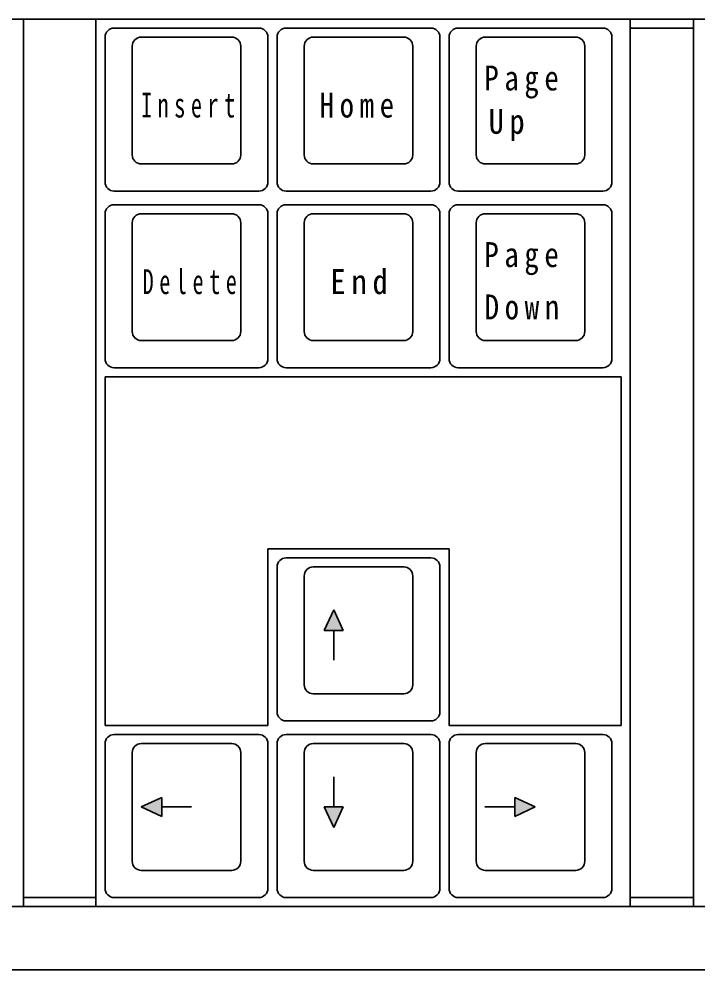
# Model space of a CAD drawing. Units: millimetres, scale not verified. Extents: x -27958 to 16946, y -4245 to 4259.
# Drawn here: x -5048.5 to -4973.5, y 2525.1 to 2630.1 of the extents above; entities that cross this region are included whole.
import ezdxf

# ---------------------------------------------------------------- set-up
doc = ezdxf.new("R2010")
doc.units = ezdxf.units.MM
doc.header["$LTSCALE"] = 30
doc.layers.add('0-0', color=7, linetype='Continuous', lineweight=35)
doc.styles.add('ＭＳ ゴシック', font='')
doc.styles.get('ＭＳ ゴシック').set_extended_font_data('MS Gothic')

msp = doc.modelspace()

# ---------------------------------------------------------------- linework, layer by layer
at = {"layer": '0-0'}
for p, q in [((-4896.98, 2630.12), (-5332.98, 2630.12)), ((-5047.98, 2630.12), (-5047.98, 2532.12)), ((-5039.98, 2630.12), (-5039.98, 2532.12)), ((-4980.98, 2630.12), (-4980.98, 2532.12)), ((-4973.98, 2630.12), (-4973.98, 2532.12)), ((-5037.98, 2629.12), (-5021.98, 2629.12)), ((-5018.98, 2629.12), (-5002.98, 2629.12)), ((-4983.98, 2629.12), (-4999.98, 2629.12)), ((-4973.98, 2629.12), (-4980.98, 2629.12)), ((-5038.98, 2628.12), (-5038.98, 2612.12)), ((-5035.98, 2627.12), (-5035.98, 2615.12)), ((-5034.98, 2628.12), (-5024.98, 2628.12)), ((-5023.98, 2627.12), (-5023.98, 2615.12)), ((-5020.98, 2628.12), (-5020.98, 2612.12)), ((-5019.98, 2628.12), (-5019.98, 2612.12)), ((-5016.98, 2627.12), (-5016.98, 2615.12)), ((-5005.98, 2628.12), (-5015.98, 2628.12)), ((-5004.98, 2627.12), (-5004.98, 2615.12)), ((-5001.98, 2628.12), (-5001.98, 2612.12)), ((-5000.98, 2628.12), (-5000.98, 2612.12)), ((-4997.98, 2627.12), (-4997.98, 2615.12)), ((-4986.98, 2628.12), (-4996.98, 2628.12)), ((-4985.98, 2627.12), (-4985.98, 2615.12)), ((-4982.98, 2628.12), (-4982.98, 2612.12)), ((-5034.98, 2614.12), (-5024.98, 2614.12)), ((-5015.98, 2614.12), (-5005.98, 2614.12)), ((-4996.98, 2614.12), (-4986.98, 2614.12)), ((-5037.98, 2611.12), (-5021.98, 2611.12)), ((-5018.98, 2611.12), (-5002.98, 2611.12)), ((-4999.98, 2611.12), (-4983.98, 2611.12)), ((-5021.98, 2609.62), (-5037.98, 2609.62)), ((-5018.98, 2609.62), (-5002.98, 2609.62)), ((-4999.98, 2609.62), (-4983.98, 2609.62)), ((-5038.98, 2608.62), (-5038.98, 2592.62)), ((-5024.98, 2608.62), (-5034.98, 2608.62)), ((-5020.98, 2608.62), (-5020.98, 2592.62)), ((-5019.98, 2608.62), (-5019.98, 2592.62)), ((-5005.98, 2608.62), (-5015.98, 2608.62)), ((-5001.98, 2608.62), (-5001.98, 2592.62)), ((-5000.98, 2608.62), (-5000.98, 2592.62)), ((-4996.98, 2608.62), (-4986.98, 2608.62)), ((-4982.98, 2608.62), (-4982.98, 2592.62)), ((-5035.98, 2607.62), (-5035.98, 2595.62)), ((-5023.98, 2607.62), (-5023.98, 2595.62)), ((-5016.98, 2607.62), (-5016.98, 2595.62)), ((-5004.98, 2607.62), (-5004.98, 2595.62)), ((-4997.98, 2607.62), (-4997.98, 2595.62)), ((-4985.98, 2607.62), (-4985.98, 2595.62)), ((-5034.98, 2594.62), (-5024.98, 2594.62)), ((-5015.98, 2594.62), (-5005.98, 2594.62)), ((-4996.98, 2594.62), (-4986.98, 2594.62)), ((-5037.98, 2591.62), (-5021.98, 2591.62)), ((-5018.98, 2591.62), (-5002.98, 2591.62)), ((-4999.98, 2591.62), (-4983.98, 2591.62)), ((-5038.98, 2590.62), (-4981.98, 2590.62)), ((-5038.98, 2590.62), (-5038.98, 2552.12)), ((-4981.98, 2590.62), (-4981.98, 2552.12)), ((-5000.98, 2571.62), (-5020.98, 2571.62)), ((-5020.98, 2571.62), (-5020.98, 2552.12)), ((-5018.98, 2570.62), (-5002.98, 2570.62)), ((-5019.98, 2569.62), (-5019.98, 2553.62)), ((-5005.98, 2569.62), (-5015.98, 2569.62)), ((-5001.98, 2569.62), (-5001.98, 2553.62)), ((-5016.98, 2568.62), (-5016.98, 2556.62)), ((-5004.98, 2568.62), (-5004.98, 2556.62)), ((-5013.72, 2564.88), (-5014.77, 2562.62)), ((-5013.72, 2564.88), (-5012.67, 2562.62)), ((-5012.67, 2562.62), (-5014.77, 2562.62)), ((-5013.72, 2562.62), (-5013.72, 2559.32)), ((-5015.98, 2555.62), (-5005.98, 2555.62)), ((-5018.98, 2552.62), (-5002.98, 2552.62)), ((-5020.98, 2552.12), (-5038.98, 2552.12)), ((-5037.98, 2551.12), (-5021.98, 2551.12)), ((-5018.98, 2551.12), (-5002.98, 2551.12)), ((-4983.98, 2551.12), (-4999.98, 2551.12)), ((-5038.98, 2550.12), (-5038.98, 2534.12)), ((-5024.98, 2550.12), (-5034.98, 2550.12)), ((-5020.98, 2550.12), (-5020.98, 2534.12)), ((-5019.98, 2550.12), (-5019.98, 2534.12)), ((-5005.98, 2550.12), (-5015.98, 2550.12)), ((-5001.98, 2550.12), (-5001.98, 2534.12)), ((-5000.98, 2550.12), (-5000.98, 2534.12)), ((-4996.98, 2550.12), (-4986.98, 2550.12)), ((-4982.98, 2550.12), (-4982.98, 2534.12)), ((-5035.98, 2549.12), (-5035.98, 2537.12)), ((-5023.98, 2549.12), (-5023.98, 2537.12)), ((-5016.98, 2549.12), (-5016.98, 2537.12)), ((-5004.98, 2549.12), (-5004.98, 2537.12)), ((-4997.98, 2549.12), (-4997.98, 2537.12)), ((-4985.98, 2549.12), (-4985.98, 2537.12)), ((-5013.72, 2543.12), (-5013.72, 2546.43)), ((-5034.98, 2543.12), (-5032.72, 2544.17)), ((-5032.72, 2544.17), (-5032.72, 2542.07)), ((-4993.72, 2542.07), (-4993.72, 2544.17)), ((-4991.47, 2543.12), (-4993.72, 2544.17)), ((-5034.98, 2543.12), (-5032.72, 2542.07)), ((-5032.72, 2543.12), (-5029.42, 2543.12)), ((-5014.77, 2543.12), (-5012.67, 2543.12)), ((-5013.72, 2540.87), (-5014.77, 2543.12)), ((-5013.72, 2540.87), (-5012.67, 2543.12)), ((-4993.72, 2543.12), (-4997.03, 2543.12)), ((-4991.47, 2543.12), (-4993.72, 2542.07)), ((-5034.98, 2536.12), (-5024.98, 2536.12)), ((-5015.98, 2536.12), (-5005.98, 2536.12)), ((-4996.98, 2536.12), (-4986.98, 2536.12)), ((-5039.98, 2533.12), (-5047.98, 2533.12)), ((-5037.98, 2533.12), (-5021.98, 2533.12)), ((-5018.98, 2533.12), (-5002.98, 2533.12)), ((-4999.98, 2533.12), (-4983.98, 2533.12)), ((-4973.98, 2533.12), (-4980.98, 2533.12)), ((-5333.98, 2532.12), (-4895.98, 2532.12)), ((-5340.98, 2525.12), (-4888.98, 2525.12))]:
    msp.add_line(p, q, dxfattribs=at)
msp.add_lwpolyline([(-5000.98, 2571.62), (-5000.98, 2552.12), (-4981.98, 2552.12)], dxfattribs=at)
for centre, start, end in [((-5037.98, 2628.12), 90, 180), ((-5021.98, 2628.12), 0, 90), ((-5018.98, 2628.12), 90, 180), ((-5002.98, 2628.12), 0, 90), ((-4999.98, 2628.12), 90, 180), ((-4983.98, 2628.12), 0, 90), ((-5034.98, 2627.12), 90, 180), ((-5024.98, 2627.12), 0, 90), ((-5015.98, 2627.12), 90, 180), ((-5005.98, 2627.12), 0, 90), ((-4996.98, 2627.12), 90, 180), ((-4986.98, 2627.12), 0, 90), ((-5034.98, 2615.12), 180, 270), ((-5024.98, 2615.12), 270, 0), ((-5015.98, 2615.12), 180, 270), ((-5005.98, 2615.12), 270, 0), ((-4996.98, 2615.12), 180, 270), ((-4986.98, 2615.12), 270, 0), ((-5037.98, 2612.12), 180, 270), ((-5021.98, 2612.12), 270, 0), ((-5018.98, 2612.12), 180, 270), ((-5002.98, 2612.12), 270, 0), ((-4999.98, 2612.12), 180, 270), ((-4983.98, 2612.12), 270, 0), ((-5037.98, 2608.62), 90, 180), ((-5021.98, 2608.62), 0, 90), ((-5018.98, 2608.62), 90, 180), ((-5002.98, 2608.62), 0, 90), ((-4999.98, 2608.62), 90, 180), ((-4983.98, 2608.62), 0, 90), ((-5034.98, 2607.62), 90, 180), ((-5024.98, 2607.62), 0, 90), ((-5015.98, 2607.62), 90, 180), ((-5005.98, 2607.62), 0, 90), ((-4996.98, 2607.62), 90, 180), ((-4986.98, 2607.62), 0, 90), ((-5034.98, 2595.62), 180, 270), ((-5024.98, 2595.62), 270, 0), ((-5015.98, 2595.62), 180, 270), ((-5005.98, 2595.62), 270, 0), ((-4996.98, 2595.62), 180, 270), ((-4986.98, 2595.62), 270, 0), ((-5037.98, 2592.62), 180, 270), ((-5021.98, 2592.62), 270, 0), ((-5018.98, 2592.62), 180, 270), ((-5002.98, 2592.62), 270, 0), ((-4999.98, 2592.62), 180, 270), ((-4983.98, 2592.62), 270, 0), ((-5018.98, 2569.62), 90, 180), ((-5002.98, 2569.62), 0, 90), ((-5015.98, 2568.62), 90, 180), ((-5005.98, 2568.62), 0, 90), ((-5015.98, 2556.62), 180, 270), ((-5005.98, 2556.62), 270, 0), ((-5018.98, 2553.62), 180, 270), ((-5002.98, 2553.62), 270, 0), ((-5037.98, 2550.12), 90, 180), ((-5021.98, 2550.12), 0, 90), ((-5018.98, 2550.12), 90, 180), ((-5002.98, 2550.12), 0, 90), ((-4999.98, 2550.12), 90, 180), ((-4983.98, 2550.12), 0, 90), ((-5034.98, 2549.12), 90, 180), ((-5024.98, 2549.12), 0, 90), ((-5015.98, 2549.12), 90, 180), ((-5005.98, 2549.12), 0, 90), ((-4996.98, 2549.12), 90, 180), ((-4986.98, 2549.12), 0, 90), ((-5034.98, 2537.12), 180, 270), ((-5024.98, 2537.12), 270, 0), ((-5015.98, 2537.12), 180, 270), ((-5005.98, 2537.12), 270, 0), ((-4996.98, 2537.12), 180, 270), ((-4986.98, 2537.12), 270, 0), ((-5037.98, 2534.12), 180, 270), ((-5021.98, 2534.12), 270, 0), ((-5018.98, 2534.12), 180, 270), ((-5002.98, 2534.12), 270, 0), ((-4999.98, 2534.12), 180, 270), ((-4983.98, 2534.12), 270, 0)]:
    msp.add_arc(centre, 1, start, end, dxfattribs=at)
for points in [[(-5013.72, 2563.37), (-5013.72, 2564.88), (-5014.77, 2562.62)], [(-5013.72, 2563.37), (-5012.67, 2562.62), (-5013.72, 2564.88)], [(-5013.72, 2563.37), (-5014.77, 2562.62), (-5012.67, 2562.62)], [(-5033.48, 2543.12), (-5032.72, 2544.17), (-5034.98, 2543.12)], [(-5033.48, 2543.12), (-5032.72, 2542.07), (-5032.72, 2544.17)], [(-4992.97, 2543.12), (-4991.47, 2543.12), (-4993.72, 2544.17)], [(-4992.97, 2543.12), (-4993.72, 2544.17), (-4993.72, 2542.07)], [(-5033.48, 2543.12), (-5034.98, 2543.12), (-5032.72, 2542.07)], [(-5013.72, 2542.37), (-5012.67, 2543.12), (-5014.77, 2543.12)], [(-5013.72, 2542.37), (-5014.77, 2543.12), (-5013.72, 2540.87)], [(-5013.72, 2542.37), (-5013.72, 2540.87), (-5012.67, 2543.12)], [(-4992.97, 2543.12), (-4993.72, 2542.07), (-4991.47, 2543.12)]]:
    msp.add_solid(points, dxfattribs=at)

# ---------------------------------------------------------------- texts
at = {"layer": '0-0', "char_height": 2.749, "attachment_point": 7, "style": 'ＭＳ ゴシック'}
for s, insert in [('\\T1.39;\\W0.85;Page', (-4997.08, 2621.33)), ('\\T1.51;\\W0.65;Insert', (-5035, 2619.2)), ('\\T1.39;\\W0.85;Home', (-5015.27, 2619.2)), ('\\T1.37;\\W0.9;Up', (-4996.61, 2616.66)), ('\\T1.39;\\W0.85;Page', (-4997.08, 2601.83)), ('\\T1.51;\\W0.65;Delete', (-5034.82, 2599.7)), ('\\T1.38;\\W0.9;End', (-5014.08, 2599.7)), ('\\T1.39;\\W0.85;Down', (-4997.04, 2596.91))]:
    msp.add_mtext(s, dxfattribs=dict(at, insert=insert))

doc.saveas('drawing.dxf')
